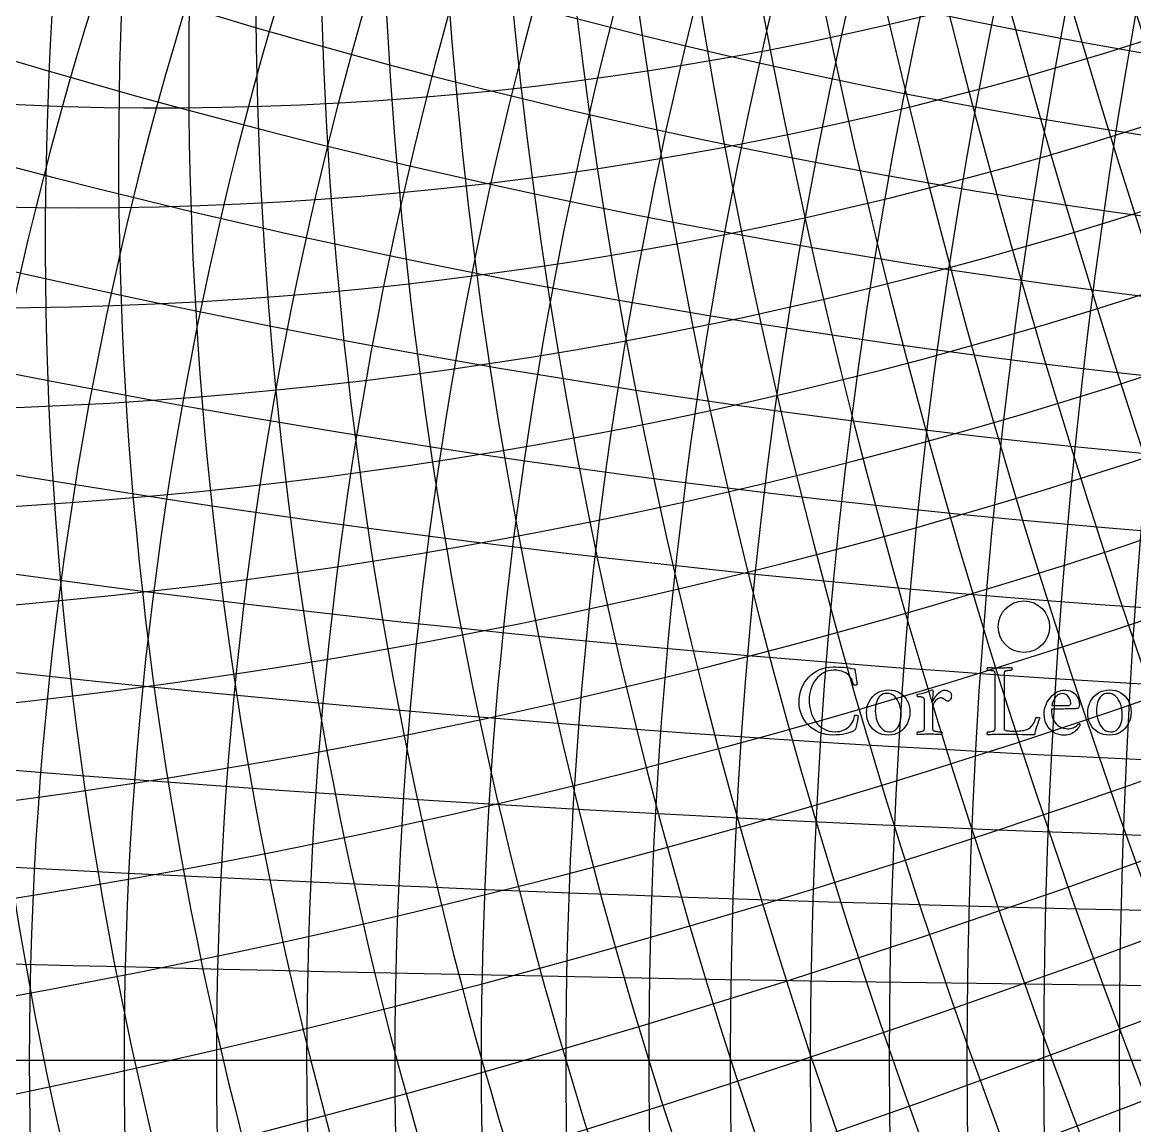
# Model space of a CAD drawing. Header units: millimetres. Extents: x -78 to 78, y -78 to 100.
# Drawn here: x -42.99 to -18.57, y -1.44 to 22.78 of the extents above; entities that cross this region are included whole.
import ezdxf

# ---------------------------------------------------------------- set-up
doc = ezdxf.new("R2010")
doc.units = ezdxf.units.MM
for name, color, linetype in [('ENGRAVE', 7, 'Continuous'), ('ENGRAVE_FINE', 8, 'Continuous'), ('TEXT', 5, 'Continuous')]:
    doc.layers.add(name, color=color, linetype=linetype)

msp = doc.modelspace()

# ---------------------------------------------------------------- linework, layer by layer
at = {"layer": 'ENGRAVE'}
msp.add_lwpolyline([(-70.59, 0), (70.59, 0)], dxfattribs=at)
msp.add_lwpolyline([(-70.59, 0), (70.59, 0)], dxfattribs=at)
msp.add_lwpolyline([(-70.59, 0), (70.59, 0)], dxfattribs=at)
for centre, radius in [((0, 0), 76.44), ((0, 0), 76.44), ((0, 0), 74.3925), ((0, 0), 70.59), ((0, 0), 70.59), ((0, 0), 70.59), ((-21.00423988728238, 9.514894290269181), 0.56472)]:
    msp.add_circle(centre, radius, dxfattribs=at)
for centre, radius, start, end in [((12.446921568210541, 0), 71.67896453301475, 99.99999983752991, 260.0000001624701), ((25.692658836851287, 0), 75.12030895907469, 109.99999992129074, 250.00000007870926), ((40.75515550209566, -6.0314697031531956e-15), 81.51031100419135, 119.99999995038047, 240.00000004961953), ((59.23204296480425, 2.898565650281541e-15), 92.1487005539656, 129.9999999658587, 230.0000000341413), ((84.1258861012253, -2.0991557251154044e-15), 109.81854493807653, 139.99999997596137, 220.00000002403863), ((122.26546650628708, -0), 141.18000000000004, 149.99999998346016, 210.00000001653984), ((-4.177725667693714e-15, 141.17999999999984), 122.26546650628688, 239.99999998346016, 300.00000001653984), ((2.882118513178967e-15, 206.3913526075124), 193.94443103930186, 249.99999998957287, 290.00000001042713), ((6.879212616980303e-15, 406.51160840510926), 400.33578364681426, 259.99999999494844, 280.00000000505156)]:
    msp.add_arc(centre, radius, start, end, dxfattribs=at)
at = {"layer": 'ENGRAVE_FINE'}
for centre, radius, start, end in [((3.0820259599118125, 0), 70.65725004567872, 92.49999934385482, 267.5000006561452), ((6.175824758294934, 0), 70.85964233218486, 94.99999967255258, 265.0000003274474), ((9.293349804694252, 0), 71.19911832735295, 97.49999978239725, 262.50000021760275), ((15.64942623596516, 0), 72.30389091546124, 102.49999987077786, 257.50000012922214), ((18.914533493713, 0), 73.08014557514781, 104.99999989308458, 255.00000010691542), ((22.256941506967543, 0), 74.01567094368993, 107.4999999091408, 252.5000000908592), ((29.23933536791683, 0), 76.40606541864014, 112.49999993083816, 247.50000006916184), ((32.91665758916132, 0), 77.88744729956227, 114.99999993856432, 245.00000006143568), ((36.74682809844786, 3.665340949752551e-15), 79.5818916292952, 117.49999994496807, 242.50000005503193), ((44.970789710401014, 8.816429203503369e-15), 83.69778985837748, 122.49999995503208, 237.50000004496837), ((49.42765012222342, 7.245719233885777e-15), 86.17447822067119, 124.99999995908661, 235.0000000409134), ((54.16561208143476, 5.291835080357005e-15), 88.97674770498452, 127.49999996266547, 232.50000003733453), ((64.6838175738899, -1.588055486679016e-14), 95.74416094954442, 132.49999996873635, 227.50000003126365), ((70.58999999999996, -6.964251032315218e-15), 99.82933536791674, 134.99999997135205, 225.00000002864795), ((77.03546709047984, -5.7315303067645164e-15), 104.48641677198239, 137.49999997374903, 222.50000002625097), ((91.99467906886083, -4.62099438761191e-15), 115.95675520202653, 142.49999997801774, 217.50000002198226), ((100.81296779592606, -1.0196152142749808e-14), 123.0699093028935, 144.9999999799404, 215.0000000200596), ((110.80410488872359, 1.410338680685469e-15), 131.3792135773055, 147.4999999817494, 212.5000000182506), ((-2.8246125246337073, -1.2330645170685792), 70.65725004567884, 296.0833326771901, 111.08333398947684), ((-5.660014610234326, -2.470839140272757), 70.85964233218493, 298.5833330058865, 108.58333366078), ((-8.517161307392657, -3.7181062190670273), 71.19911832735299, 301.0833331157312, 106.08333355093578), ((-11.407344069128323, -4.979794956994596), 71.67896453301478, 303.5833331708634, 103.58333349580357), ((-14.342372817230052, -6.261060891453944), 72.30389091546121, 306.0833332041109, 101.08333346255563), ((-39.939965725737515, 91.49150418386903), 70.59000000000005, 248.58333330468554, 338.58333336198143), ((-17.334775533646717, -7.567373023901744), 73.08014557514785, 308.58333322641806, 98.58333344024845), ((-20.39802278057919, -8.904611832502653), 74.0156709436899, 311.0833332424738, 96.08333342419269), ((-23.54678607047946, -10.279182061715815), 75.12030895907456, 313.58333325462377, 93.5833334120432), ((-26.797241154497843, -11.69814512071021), 76.4060654186401, 316.0833332641712, 91.08333340249533), ((2.8246125246336855, 1.2330645170685683), 70.65725004567881, 116.08333267718967, 291.08333398947775), ((-41.80318229404224, 95.75962217938981), 77.03546709047988, 251.0833333070825, 336.08333335958446), ((5.660014610234307, 2.4708391402727363), 70.85964233218493, 118.58333300588652, 288.58333366078), ((8.517161307392596, 3.718106219067017), 71.19911832735295, 121.08333311573074, 286.08333355093623), ((11.407344069128397, 4.979794956994613), 71.67896453301485, 123.5833331708634, 283.5833334958031), ((14.342372817230132, 6.261060891453964), 72.30389091546128, 126.08333320411134, 281.0833334625552), ((17.334775533646628, 7.567373023901702), 73.08014557514777, 128.58333322641806, 278.5833334402489), ((20.3980227805792, 8.90461183250264), 74.01567094368993, 131.08333324247383, 276.0833334241927), ((23.546786070479563, 10.279182061715845), 75.12030895907466, 133.58333325462377, 273.58333341204275), ((26.7972411544978, 11.698145120710194), 76.40606541864005, 136.0833332641712, 271.0833334024953), ((30.16743028928951, 13.169377228363828), 77.88744729956224, 138.5833332718978, 268.58333339476917), ((33.677701692818744, 14.701761254570643), 79.58189162929526, 141.08333327830155, 266.0833333883654), ((37.35125017503189, 16.305422728717616), 81.51031100419137, 143.5833332837135, 263.583333382953), ((41.21479102087008, 17.99202401852319), 83.69778985837746, 146.0833332883651, 261.0833333783014), ((45.2994106520874, 19.775135680406414), 86.17447822067119, 148.5833332924201, 258.5833333742469), ((49.64165398984603, 21.670711139897737), 88.97674770498463, 151.0833332959985, 256.083333370668), ((54.284932247231325, 23.69770125345333), 92.14870055396561, 153.5833332991922, 253.58333336747432), ((59.28136999389557, 25.87886063139407), 95.74416094954437, 156.08333330206938, 251.08333336459714), ((64.69426302937117, 28.241820605027275), 99.82933536791681, 158.58333330468554, 248.58333336198143), ((70.6013992143642, 30.82053891193956), 104.48641677198242, 161.0833333070825, 246.08333335958446), ((77.09962038548767, 33.657291167442374), 109.81854493807634, 163.58333330929486, 243.58333335737166), ((84.31120505713942, 36.8054571877012), 115.95675520202661, 166.08333331135123, 241.08333335531574), ((92.39298279304668, 40.33349980383818), 123.06990930289355, 168.5833333132739, 238.58333335339262), ((101.54965159944913, 44.33077847525084), 131.37921357730553, 171.08333331508243, 236.0833333515841), ((112.05375052509568, 48.91626818615285), 141.18000000000004, 173.58333331679364, 233.58333334987333), ((124.27652299699338, 54.25203261538339), 152.8753914504321, 176.08333331842027, 231.0833333482467), ((138.73729478375174, 60.56477973527031), 167.03016975473452, 178.5833333199746, 228.58333334669192), ((-64.69426302937109, -28.241820605027268), 99.82933536791673, 338.58333330468554, 68.58333336198143), ((-59.28136999389548, -25.878860631394033), 95.74416094954427, 336.0833333020694, 71.08333336459714), ((-54.2849322472312, -23.69770125345326), 92.14870055396548, 333.5833332991922, 73.58333336747478), ((-49.641653989845885, -21.670711139897676), 88.97674770498448, 331.0833332959985, 76.08333337066802), ((-45.299410652087325, -19.77513568040638), 86.1744782206711, 328.58333329241964, 78.58333337424688), ((-41.21479102086996, -17.992024018523146), 83.69778985837735, 326.0833332883651, 81.0833333783014), ((-37.35125017503181, -16.305422728717588), 81.51031100419128, 323.5833332837135, 83.58333338295301), ((-33.677701692818566, -14.701761254570561), 79.58189162929506, 321.0833332783011, 86.08333338836542), ((-30.167430289289562, -13.16937722836384), 77.8874472995623, 318.5833332718978, 88.58333339476917), ((156.1857672132402, 68.18178633076482), 184.46055938124695, 181.08333332146708, 226.08333334519943), ((177.7460268414548, 77.59376439660053), 206.39135260751192, 183.58333332290636, 223.58333334376016), ((205.18398836667149, 89.57161144017854), 234.74771725843192, 186.0833333243006, 221.0833333423659), ((241.44227658383784, 105.39990939620738), 272.73881631098124, 188.58333332565712, 218.5833333410094), ((291.81696238473376, 127.39062036199462), 326.1417756002241, 191.08333332698226, 216.08333333968426), ((366.89939775203754, 160.1673237501955), 406.5116084051079, 193.58333332828192, 213.5833333383846), ((491.4017144750685, 214.51792501148185), 540.810995857396, 196.08333332956158, 211.08333333710493), ((739.4588101143111, 322.80548664066447), 809.9294180118345, 198.58333333082714, 208.58333333583982), ((1481.742232753251, 646.8440377983956), 1618.3170893430995, 201.0833333320827, 206.08333333458427), ((-1481.742232753267, -646.8440377984025), 1618.3170893431168, 21.083333332082702, 26.083333334584268), ((-739.4588101143141, -322.80548664066583), 809.9294180118378, 18.583333330827145, 28.583333335839825), ((-491.4017144750671, -214.51792501148122), 540.8109958573946, 16.083333329561583, 31.083333337104932), ((-366.89939775203794, -160.16732375019572), 406.51160840510835, 13.583333328281924, 33.58333333838459), ((-291.81696238473444, -127.39062036199493), 326.1417756002249, 11.083333326982256, 36.08333333968426), ((-241.4422765838374, -105.39990939620718), 272.7388163109808, 8.583333325657122, 38.58333334100939), ((-205.18398836667222, -89.57161144017886), 234.74771725843271, 6.083333324300611, 41.083333342365904), ((-177.7460268414554, -77.59376439660082), 206.39135260751257, 3.5833333229063555, 43.58333334376016), ((-156.1857672132404, -68.18178633076492), 184.46055938124718, 1.0833333214670802, 46.083333345199435), ((-138.73729478375222, -60.56477973527049), 167.03016975473503, 358.5833333199746, 48.583333346691916), ((-124.27652299699389, -54.252032615383584), 152.87539145043263, 356.0833333184203, 51.08333334824624), ((-112.05375052509577, -48.91626818615295), 141.18000000000015, 353.58333331679364, 53.58333334987333), ((-101.54965159944942, -44.330778475251), 131.37921357730585, 351.0833333150829, 56.08333335158409), ((-92.3929827930465, -40.33349980383811), 123.06990930289336, 348.5833333132739, 58.58333335339262), ((-84.31120505713926, -36.80545718770115), 115.95675520202646, 346.0833333113512, 61.083333355315744), ((-77.09962038548771, -33.65729116744239), 109.81854493807639, 343.58333330929486, 63.58333335737166), ((-70.60139921436401, -30.820538911939515), 104.48641677198222, 341.0833333070825, 66.08333335958446), ((-43.93647322915831, 100.64640645596742), 84.12588610122536, 253.58333330929486, 333.58333335737166), ((-46.392263470133024, 106.2719481664866), 91.99467906886059, 256.0833333113512, 331.08333335531574), ((-49.23811163634062, 112.79100557362543), 100.8129677959257, 258.5833333132739, 328.5833333533931), ((-52.56251850233499, 120.40630967222174), 110.80410488872363, 261.0833333150824, 326.0833333515841), ((-56.483641210054515, 129.38852605874217), 122.26546650628694, 263.58333331679364, 323.5833333498733), ((-61.162762151387255, 140.10710844613027), 135.60212834289464, 266.0833333184203, 321.0833333482467), ((-66.82584062672443, 153.07966760098222), 151.38074351876983, 268.5833333199746, 318.5833333466919), ((-73.79943372642236, 169.05425622829463), 170.4193353679168, 271.0833333214671, 316.0833333451999), ((-82.57355935359531, 189.1533709105835), 193.9444310393018, 273.58333332290636, 313.58333334376016), ((-93.91844338082342, 215.14138781500915), 223.88287709881945, 276.0833333243006, 311.0833333423659), ((-109.11801561527464, 249.95943789123103), 263.4454665062876, 278.5833333256571, 308.5833333410094), ((-130.48360275260814, 298.9021365001711), 318.4109132735047, 281.08333332698226, 306.08333333968426), ((-1.899403707436652e-15, 123.06990930289308), 100.81296779592563, 234.9999999799404, 305.0000000200596), ((-162.63816289046912, 372.5594123622739), 400.3357836468152, 283.5833333282819, 303.5833333383846), ((1.982736646385792e-15, 131.3792135773056), 110.80410488872367, 237.4999999817494, 302.5000000182506), ((-216.36899173014237, 495.64200049829407), 536.1842828172693, 286.0833333295616, 301.08333333710493), ((-324.0385511577344, 742.2834226389477), 806.847392051926, 288.58333333082714, 298.5833333358398), ((6.6682190985048974e-15, 152.8753914504321), 135.60212834289456, 242.4999999850868, 297.5000000149132), ((-647.4602765161886, 1483.1538665942614), 1616.776810063754, 291.0833333320827, 296.08333333458427), ((3.587350814991408e-15, 167.03016975473503), 151.3807435187699, 244.99999998664111, 295.0000000133589), ((-1.3029877053071056e-15, 184.4605593812469), 170.41933536791683, 247.4999999881336, 292.5000000118664), ((647.4602765161817, -1483.1538665942453), 1616.7768100637363, 111.0833333320827, 116.08333333458427), ((324.03855115773183, -742.2834226389417), 806.8473920519194, 108.58333333082714, 118.58333333583982), ((0, 234.74771725843232), 223.882877098819, 252.49999999096758, 287.5000000090329), ((216.3689917301418, -495.64200049829276), 536.1842828172678, 106.08333332956158, 121.08333333710493), ((-3.739175944438515e-15, 272.7388163109817), 263.4454665062874, 254.99999999232364, 285.00000000767636), ((162.63816289046906, -372.5594123622736), 400.33578364681483, 103.58333332828192, 123.58333333838459), ((1.332056680047149e-14, 326.1417756002241), 318.4109132735041, 257.49999999364877, 282.50000000635123), ((130.48360275260782, -298.9021365001703), 318.41091327350387, 101.08333332698226, 126.08333333968426), ((109.11801561527462, -249.959437891231), 263.4454665062875, 98.58333332565712, 128.5833333410094), ((4.556280757008375e-15, 540.8109958573954), 536.1842828172677, 262.49999999622855, 277.50000000377145), ((93.9184433808232, -215.1413878150087), 223.88287709881894, 96.08333332430061, 131.0833333423659), ((1.3605665586997016e-15, 809.9294180118354), 806.8473920519235, 264.99999999749366, 275.00000000250634), ((82.57355935359529, -189.1533709105835), 193.9444310393018, 93.58333332290636, 133.58333334376016), ((-2.713615868002807e-15, 1618.317089343103), 1616.7768100637554, 267.4999999987492, 272.5000000012508), ((73.79943372642231, -169.05425622829452), 170.4193353679167, 91.08333332146708, 136.0833333451999)]:
    msp.add_arc(centre, radius, start, end, dxfattribs=at)
at = {"layer": 'TEXT'}
for points in [[(-25.1884, 8.6325), (-25.1331, 8.632), (-25.0765, 8.6302), (-25.0187, 8.6274), (-24.9596, 8.6234), (-24.8996, 8.6177), (-24.8392, 8.6097), (-24.7783, 8.5995), (-24.717, 8.587), (-24.7165, 8.5841), (-24.7151, 8.5753), (-24.7126, 8.5607), (-24.7091, 8.5403), (-24.705, 8.516), (-24.7008, 8.4896), (-24.6965, 8.4613), (-24.692, 8.431), (-24.6875, 8.4004), (-24.6832, 8.3712), (-24.679, 8.3435), (-24.6749, 8.3171), (-24.6714, 8.2942), (-24.6689, 8.2764), (-24.6674, 8.264), (-24.667, 8.2568), (-24.667, 8.2522), (-24.6692, 8.2477), (-24.6738, 8.2431), (-24.6806, 8.2386), (-24.6887, 8.2346), (-24.6971, 8.2318), (-24.7058, 8.23), (-24.7148, 8.2295), (-24.7225, 8.2299), (-24.7296, 8.2312), (-24.7361, 8.2333), (-24.7421, 8.2363), (-24.7452, 8.2505), (-24.7498, 8.2682), (-24.756, 8.2892), (-24.7637, 8.3137), (-24.774, 8.3402), (-24.7876, 8.3672), (-24.8047, 8.3948), (-24.8252, 8.423), (-24.8499, 8.4504), (-24.8796, 8.4757), (-24.9142, 8.4988), (-24.9539, 8.5198), (-24.9994, 8.5372), (-25.0518, 8.5497), (-25.111, 8.5572), (-25.177, 8.5597), (-25.2371, 8.5562), (-25.2943, 8.5457), (-25.3487, 8.5283), (-25.4002, 8.5039), (-25.4485, 8.4735), (-25.4933, 8.4384), (-25.5345, 8.3984), (-25.5721, 8.3536), (-25.6058, 8.305), (-25.6353, 8.254), (-25.6605, 8.2003), (-25.6814, 8.1441), (-25.6978, 8.0865), (-25.7096, 8.0288), (-25.7166, 7.971), (-25.719, 7.913), (-25.7168, 7.8483), (-25.7101, 7.7843), (-25.6991, 7.7208), (-25.6837, 7.6579), (-25.6637, 7.5968), (-25.6393, 7.5387), (-25.6102, 7.4835), (-25.5767, 7.4314), (-25.5385, 7.3832), (-25.4958, 7.3403), (-25.4486, 7.3024), (-25.3968, 7.2697), (-25.3403, 7.2433), (-25.2792, 7.2244), (-25.2134, 7.2131), (-25.1429, 7.2093), (-25.0935, 7.2113), (-25.0481, 7.2173), (-25.0065, 7.2273), (-24.9687, 7.2412), (-24.9343, 7.2579), (-24.9029, 7.2759), (-24.8745, 7.2954), (-24.8491, 7.3164), (-24.8184, 7.3468), (-24.7922, 7.379), (-24.7706, 7.4128), (-24.7535, 7.4484), (-24.7398, 7.4837), (-24.7284, 7.5167), (-24.7193, 7.5475), (-24.7125, 7.5759), (-24.6936, 7.5765), (-24.6755, 7.5737), (-24.6583, 7.5674), (-24.6419, 7.5577), (-24.6424, 7.5478), (-24.6439, 7.5338), (-24.6464, 7.5159), (-24.6499, 7.494), (-24.6541, 7.4696), (-24.6587, 7.4442), (-24.6637, 7.4178), (-24.6692, 7.3904), (-24.6751, 7.3633), (-24.6812, 7.3377), (-24.6876, 7.3137), (-24.6943, 7.2913), (-24.701, 7.2717), (-24.7074, 7.256), (-24.7135, 7.2443), (-24.7193, 7.2367), (-24.7664, 7.2132), (-24.8167, 7.1928), (-24.87, 7.1756), (-24.9265, 7.1615), (-24.987, 7.1506), (-25.0523, 7.1427), (-25.1225, 7.138), (-25.1975, 7.1365), (-25.2778, 7.1401), (-25.3546, 7.151), (-25.4281, 7.1691), (-25.4981, 7.1945), (-25.5641, 7.2263), (-25.6253, 7.2634), (-25.6819, 7.306), (-25.7338, 7.3539), (-25.7805, 7.4064), (-25.8214, 7.4627), (-25.8567, 7.5226), (-25.8863, 7.5862), (-25.9097, 7.6527), (-25.9265, 7.7214), (-25.9365, 7.7922), (-25.9398, 7.8651), (-25.9364, 7.9425), (-25.9259, 8.0174), (-25.9085, 8.0899), (-25.8841, 8.16), (-25.8534, 8.227), (-25.8172, 8.2901), (-25.7754, 8.3494), (-25.7281, 8.4048), (-25.6756, 8.4554), (-25.6185, 8.5002), (-25.5567, 8.5391), (-25.4901, 8.5722), (-25.4196, 8.5986), (-25.3458, 8.6174), (-25.2687, 8.6287), (-25.1884, 8.6325)], [(-21.4403, 7.4074), (-21.4403, 7.4049), (-21.4403, 7.4017), (-21.4403, 7.398), (-21.4403, 7.3938), (-21.4403, 7.3827), (-21.4403, 7.3702), (-21.4403, 7.356), (-21.4403, 7.3403), (-21.4402, 7.3241), (-21.4397, 7.3087), (-21.439, 7.2939), (-21.438, 7.2799), (-21.4366, 7.2677), (-21.4346, 7.2583), (-21.432, 7.2517), (-21.4289, 7.248), (-21.4169, 7.2409), (-21.4036, 7.2352), (-21.389, 7.2312), (-21.3731, 7.2287), (-21.3543, 7.2272), (-21.3307, 7.2261), (-21.3025, 7.2255), (-21.2695, 7.2253), (-21.1443, 7.2253), (-21.1116, 7.2262), (-21.0774, 7.229), (-21.0416, 7.2336), (-21.0042, 7.2401), (-20.968, 7.2485), (-20.9356, 7.2591), (-20.9071, 7.2719), (-20.8824, 7.2868), (-20.8623, 7.303), (-20.8429, 7.3221), (-20.8241, 7.344), (-20.8061, 7.3687), (-20.789, 7.3972), (-20.7728, 7.4302), (-20.7577, 7.4678), (-20.7435, 7.5099), (-20.7398, 7.5159), (-20.7333, 7.5202), (-20.7239, 7.5227), (-20.7116, 7.5236), (-20.6928, 7.5227), (-20.6775, 7.5202), (-20.6655, 7.5159), (-20.657, 7.5099), (-20.6733, 7.4637), (-20.6903, 7.416), (-20.708, 7.3669), (-20.7264, 7.3164), (-20.7436, 7.267), (-20.7575, 7.2213), (-20.7681, 7.1793), (-20.7754, 7.141), (-20.8652, 7.1413), (-20.9547, 7.1422), (-21.0439, 7.1436), (-21.1329, 7.1456), (-21.2245, 7.1476), (-21.3219, 7.149), (-21.4249, 7.1498), (-21.5337, 7.1501), (-21.5714, 7.1499), (-21.6071, 7.1493), (-21.6408, 7.1482), (-21.6726, 7.1467), (-21.7036, 7.1452), (-21.7352, 7.1442), (-21.7674, 7.1435), (-21.8001, 7.1433), (-21.804, 7.1487), (-21.8066, 7.1558), (-21.808, 7.1646), (-21.8081, 7.1752), (-21.8071, 7.1857), (-21.8055, 7.1945), (-21.8031, 7.2016), (-21.8001, 7.2071), (-21.7918, 7.2073), (-21.7807, 7.2079), (-21.7668, 7.209), (-21.75, 7.2105), (-21.732, 7.2125), (-21.7144, 7.2153), (-21.6973, 7.2188), (-21.6805, 7.223), (-21.6659, 7.2277), (-21.6552, 7.2327), (-21.6483, 7.2379), (-21.6452, 7.2435), (-21.6412, 7.2581), (-21.6381, 7.2748), (-21.6361, 7.2934), (-21.635, 7.3141), (-21.6345, 7.3361), (-21.6341, 7.3591), (-21.6339, 7.3828), (-21.6339, 7.4074), (-21.6339, 8.357), (-21.6339, 8.3817), (-21.6341, 8.4057), (-21.6345, 8.4289), (-21.635, 8.4515), (-21.6361, 8.4726), (-21.6381, 8.4916), (-21.6412, 8.5085), (-21.6452, 8.5232), (-21.6483, 8.5296), (-21.6552, 8.5352), (-21.6659, 8.5399), (-21.6805, 8.5437), (-21.6973, 8.5469), (-21.7144, 8.5497), (-21.732, 8.552), (-21.75, 8.554), (-21.7668, 8.5555), (-21.7807, 8.5565), (-21.7918, 8.5572), (-21.8001, 8.5574), (-21.8031, 8.5628), (-21.8055, 8.5699), (-21.8071, 8.5787), (-21.8081, 8.5893), (-21.808, 8.5998), (-21.8066, 8.6086), (-21.804, 8.6157), (-21.8001, 8.6211), (-21.7661, 8.6199), (-21.7323, 8.6186), (-21.6989, 8.6171), (-21.6657, 8.6154), (-21.6329, 8.6139), (-21.6003, 8.6129), (-21.568, 8.6122), (-21.5359, 8.612), (-21.5031, 8.6122), (-21.4708, 8.6129), (-21.4388, 8.6139), (-21.4073, 8.6154), (-21.3756, 8.6171), (-21.3432, 8.6186), (-21.3102, 8.6199), (-21.2764, 8.6211), (-21.2724, 8.6157), (-21.2698, 8.6086), (-21.2685, 8.5998), (-21.2684, 8.5893), (-21.2693, 8.5787), (-21.2709, 8.5699), (-21.2733, 8.5628), (-21.2764, 8.5574), (-21.2846, 8.5572), (-21.2957, 8.5565), (-21.3097, 8.5555), (-21.3264, 8.554), (-21.3444, 8.552), (-21.3617, 8.5497), (-21.3785, 8.5469), (-21.3948, 8.5437), (-21.409, 8.5399), (-21.4198, 8.5352), (-21.4272, 8.5296), (-21.4312, 8.5232), (-21.4343, 8.511), (-21.4366, 8.497), (-21.4382, 8.4814), (-21.4392, 8.464), (-21.4397, 8.4454), (-21.44, 8.4259), (-21.4402, 8.4055), (-21.4403, 8.3843), (-21.4403, 8.3809), (-21.4403, 8.3775), (-21.4403, 8.3741), (-21.4403, 8.3707), (-21.4403, 8.3672), (-21.4403, 8.3638), (-21.4403, 8.3604), (-21.4403, 8.357)], [(-23.9838, 8.127), (-23.9124, 8.123), (-23.8463, 8.1111), (-23.7855, 8.0911), (-23.7299, 8.0632), (-23.68, 8.0285), (-23.636, 7.9881), (-23.598, 7.942), (-23.566, 7.8902), (-23.5406, 7.8337), (-23.5224, 7.7735), (-23.5115, 7.7096), (-23.5079, 7.642), (-23.5118, 7.572), (-23.5233, 7.5056), (-23.5425, 7.4428), (-23.5694, 7.3835), (-23.603, 7.329), (-23.6423, 7.2805), (-23.6872, 7.2379), (-23.7379, 7.2014), (-23.7931, 7.172), (-23.8517, 7.151), (-23.9138, 7.1384), (-23.9793, 7.1342), (-24.0498, 7.1382), (-24.1156, 7.1504), (-24.1767, 7.1707), (-24.2332, 7.1991), (-24.2841, 7.2344), (-24.3288, 7.2754), (-24.3672, 7.3221), (-24.3994, 7.3744), (-24.4248, 7.4314), (-24.4429, 7.492), (-24.4538, 7.5561), (-24.4575, 7.6238), (-24.4535, 7.6936), (-24.4418, 7.7598), (-24.4222, 7.8223), (-24.3948, 7.8811), (-24.3608, 7.935), (-24.3211, 7.983), (-24.2759, 8.025), (-24.2252, 8.061), (-24.17, 8.0899), (-24.1113, 8.1105), (-24.0493, 8.1229), (-23.9838, 8.127)], [(-22.7428, 8.1224), (-22.7215, 8.1212), (-22.7007, 8.1176), (-22.6805, 8.1116), (-22.6608, 8.1031), (-22.6429, 8.0929), (-22.6278, 8.0817), (-22.6156, 8.0696), (-22.6062, 8.0564), (-22.604, 8.0514), (-22.6022, 8.0456), (-22.6006, 8.0389), (-22.5993, 8.0314), (-22.5983, 8.0233), (-22.5976, 8.0149), (-22.5972, 8.0062), (-22.5971, 7.9972), (-22.5988, 7.9686), (-22.6042, 7.9443), (-22.6131, 7.9242), (-22.6255, 7.9084), (-22.6391, 7.8964), (-22.6514, 7.8879), (-22.6625, 7.8828), (-22.6722, 7.8811), (-22.6835, 7.8821), (-22.6944, 7.8851), (-22.7051, 7.89), (-22.7155, 7.897), (-22.7256, 7.9047), (-22.7354, 7.9118), (-22.7449, 7.9184), (-22.7542, 7.9243), (-22.7622, 7.9298), (-22.7704, 7.9349), (-22.7787, 7.9395), (-22.7872, 7.9437), (-22.7967, 7.9472), (-22.808, 7.9497), (-22.8211, 7.9512), (-22.8362, 7.9517), (-22.8596, 7.9492), (-22.882, 7.9417), (-22.9034, 7.9293), (-22.9238, 7.9118), (-22.9428, 7.8914), (-22.96, 7.87), (-22.9753, 7.8476), (-22.9887, 7.8241), (-22.9997, 7.8017), (-23.0075, 7.782), (-23.0122, 7.7652), (-23.0138, 7.7513), (-23.0138, 7.4074), (-23.0137, 7.3828), (-23.0135, 7.3591), (-23.0131, 7.3361), (-23.0126, 7.3141), (-23.0116, 7.2934), (-23.0095, 7.2748), (-23.0064, 7.2581), (-23.0024, 7.2435), (-22.9978, 7.2379), (-22.9887, 7.2327), (-22.9751, 7.2277), (-22.9569, 7.223), (-22.9361, 7.2188), (-22.9147, 7.2153), (-22.8928, 7.2125), (-22.8703, 7.2105), (-22.8495, 7.209), (-22.8327, 7.2079), (-22.8199, 7.2073), (-22.8111, 7.2071), (-22.8081, 7.2016), (-22.8057, 7.1945), (-22.8041, 7.1857), (-22.8031, 7.1752), (-22.8032, 7.1646), (-22.8046, 7.1558), (-22.8072, 7.1487), (-22.8111, 7.1433), (-22.8454, 7.1455), (-22.88, 7.1476), (-22.9149, 7.1495), (-22.95, 7.1513), (-22.985, 7.1528), (-23.0195, 7.1538), (-23.0533, 7.1545), (-23.0866, 7.1547), (-23.1182, 7.1545), (-23.1493, 7.1538), (-23.1797, 7.1528), (-23.2096, 7.1513), (-23.2398, 7.1495), (-23.2711, 7.1476), (-23.3035, 7.1455), (-23.3371, 7.1433), (-23.341, 7.1487), (-23.3437, 7.1558), (-23.345, 7.1646), (-23.3451, 7.1752), (-23.3442, 7.1857), (-23.3425, 7.1945), (-23.3402, 7.2016), (-23.3371, 7.2071), (-23.3291, 7.2073), (-23.3186, 7.2079), (-23.3057, 7.209), (-23.2904, 7.2105), (-23.2741, 7.2125), (-23.2583, 7.2153), (-23.2428, 7.2188), (-23.2278, 7.223), (-23.2147, 7.2277), (-23.2051, 7.2327), (-23.1988, 7.2379), (-23.1959, 7.2435), (-23.1919, 7.2581), (-23.1888, 7.2748), (-23.1868, 7.2934), (-23.1857, 7.3141), (-23.1852, 7.3361), (-23.1848, 7.3591), (-23.1846, 7.3828), (-23.1846, 7.4074), (-23.1846, 7.8219), (-23.1846, 7.8341), (-23.1848, 7.8481), (-23.1852, 7.8637), (-23.1857, 7.8811), (-23.1868, 7.8983), (-23.1888, 7.9135), (-23.1919, 7.9268), (-23.1959, 7.938), (-23.2009, 7.9475), (-23.209, 7.9554), (-23.2203, 7.9617), (-23.2347, 7.9665), (-23.2506, 7.97), (-23.2665, 7.9727), (-23.2825, 7.9746), (-23.2984, 7.9756), (-23.3129, 7.9761), (-23.3246, 7.9764), (-23.3334, 7.9766), (-23.3394, 7.9767), (-23.3405, 7.9801), (-23.3417, 7.9858), (-23.3428, 7.9938), (-23.344, 8.004), (-23.3445, 8.0146), (-23.344, 8.0234), (-23.3422, 8.0305), (-23.3394, 8.0359), (-23.2964, 8.0423), (-23.254, 8.0502), (-23.2122, 8.0594), (-23.1709, 8.0701), (-23.1309, 8.0823), (-23.0929, 8.0963), (-23.0569, 8.1119), (-23.0229, 8.1293), (-23.0184, 8.1284), (-23.0141, 8.1259), (-23.0099, 8.1216), (-23.0058, 8.1156), (-23.0023, 8.1091), (-22.9998, 8.1031), (-22.9983, 8.0977), (-22.9978, 8.0928), (-22.9981, 8.087), (-22.999, 8.0763), (-23.0004, 8.0608), (-23.0024, 8.0405), (-23.0046, 8.0176), (-23.0067, 7.9946), (-23.0086, 7.9715), (-23.0104, 7.9483), (-23.0119, 7.927), (-23.0129, 7.9098), (-23.0136, 7.8968), (-23.0138, 7.8879), (-23.0136, 7.8849), (-23.0129, 7.8828), (-23.0119, 7.8815), (-23.0104, 7.8811), (-23.0087, 7.8812), (-23.0072, 7.8816), (-23.0059, 7.8824), (-23.0047, 7.8834), (-22.9921, 7.9078), (-22.9771, 7.9332), (-22.9596, 7.9596), (-22.9398, 7.987), (-22.9181, 8.0139), (-22.8951, 8.0388), (-22.8708, 8.0617), (-22.8453, 8.0826), (-22.8192, 8.1), (-22.7935, 8.1125), (-22.768, 8.12), (-22.7428, 8.1224)], [(-20.4019, 7.7012), (-20.3998, 7.6334), (-20.3911, 7.5714), (-20.3759, 7.515), (-20.3541, 7.4644), (-20.3269, 7.4196), (-20.2955, 7.381), (-20.2598, 7.3485), (-20.2198, 7.3221), (-20.1768, 7.3016), (-20.1321, 7.287), (-20.0857, 7.2783), (-20.0376, 7.2754), (-20.0076, 7.2767), (-19.979, 7.2808), (-19.9518, 7.2875), (-19.926, 7.297), (-19.902, 7.3082), (-19.8799, 7.3203), (-19.8599, 7.3333), (-19.8418, 7.3471), (-19.826, 7.3605), (-19.8127, 7.3724), (-19.8021, 7.3827), (-19.794, 7.3915), (-19.7925, 7.391), (-19.7903, 7.3895), (-19.7873, 7.387), (-19.7837, 7.3835), (-19.7802, 7.3792), (-19.7777, 7.3741), (-19.7762, 7.3684), (-19.7757, 7.3619), (-19.7766, 7.3525), (-19.7792, 7.3425), (-19.7834, 7.332), (-19.7894, 7.3209), (-19.8011, 7.3042), (-19.8156, 7.2859), (-19.833, 7.266), (-19.8532, 7.2446), (-19.8762, 7.2231), (-19.9021, 7.2028), (-19.9309, 7.1838), (-19.9625, 7.1661), (-19.9968, 7.1511), (-20.0336, 7.1405), (-20.073, 7.134), (-20.115, 7.1319), (-20.1781, 7.1358), (-20.2374, 7.1473), (-20.2931, 7.1665), (-20.345, 7.1934), (-20.3924, 7.2268), (-20.4344, 7.2657), (-20.471, 7.31), (-20.5021, 7.3596), (-20.527, 7.4136), (-20.5448, 7.4706), (-20.5555, 7.5308), (-20.5591, 7.5942), (-20.5566, 7.649), (-20.5491, 7.702), (-20.5367, 7.7532), (-20.5192, 7.8025), (-20.4977, 7.8493), (-20.4731, 7.893), (-20.4454, 7.9336), (-20.4145, 7.971), (-20.3812, 8.005), (-20.3464, 8.0351), (-20.3101, 8.0613), (-20.2722, 8.0837), (-20.2337, 8.1017), (-20.1959, 8.1145), (-20.1586, 8.1222), (-20.1219, 8.1247), (-20.074, 8.1226), (-20.0305, 8.1162), (-19.9914, 8.1055), (-19.9568, 8.0906), (-19.926, 8.0725), (-19.8987, 8.0524), (-19.8748, 8.0304), (-19.8543, 8.0063), (-19.8369, 7.9813), (-19.8224, 7.9562), (-19.8108, 7.9312), (-19.8019, 7.9061), (-19.7955, 7.8821), (-19.7908, 7.86), (-19.7881, 7.8399), (-19.7871, 7.8219), (-19.7878, 7.7992), (-19.79, 7.7792), (-19.7935, 7.7617), (-19.7985, 7.7467), (-19.8055, 7.7346), (-19.815, 7.7257), (-19.8271, 7.7198), (-19.8418, 7.7171), (-19.8545, 7.7161), (-19.8722, 7.7151), (-19.8949, 7.7144), (-19.9226, 7.7137), (-19.9539, 7.7131), (-19.9872, 7.7123), (-20.0227, 7.7114), (-20.0604, 7.7103), (-20.099, 7.7092), (-20.1372, 7.708), (-20.1752, 7.7069), (-20.2129, 7.7057), (-20.2491, 7.7047), (-20.2824, 7.7037), (-20.3129, 7.703), (-20.3405, 7.7023), (-20.3639, 7.7018), (-20.382, 7.7015), (-20.3947, 7.7013), (-20.4019, 7.7012)], [(-19.1291, 8.127), (-19.0577, 8.123), (-18.9916, 8.1111), (-18.9307, 8.0911), (-18.8752, 8.0632), (-18.8252, 8.0285), (-18.7812, 7.9881), (-18.7432, 7.942), (-18.7112, 7.8902), (-18.6858, 7.8337), (-18.6677, 7.7735), (-18.6568, 7.7096), (-18.6531, 7.642), (-18.657, 7.572), (-18.6685, 7.5056), (-18.6877, 7.4428), (-18.7146, 7.3835), (-18.7482, 7.329), (-18.7875, 7.2805), (-18.8325, 7.2379), (-18.8831, 7.2014), (-18.9383, 7.172), (-18.997, 7.151), (-19.059, 7.1384), (-19.1245, 7.1342), (-19.195, 7.1382), (-19.2608, 7.1504), (-19.322, 7.1707), (-19.3784, 7.1991), (-19.4293, 7.2344), (-19.474, 7.2754), (-19.5125, 7.3221), (-19.5446, 7.3744), (-19.57, 7.4314), (-19.5882, 7.492), (-19.5991, 7.5561), (-19.6027, 7.6238), (-19.5988, 7.6936), (-19.587, 7.7598), (-19.5675, 7.8223), (-19.5401, 7.8811), (-19.506, 7.935), (-19.4663, 7.983), (-19.4212, 8.025), (-19.3704, 8.061), (-19.3152, 8.0899), (-19.2566, 8.1105), (-19.1945, 8.1229), (-19.1291, 8.127)], [(-24.0089, 8.0519), (-24.0533, 8.0484), (-24.0931, 8.0379), (-24.1284, 8.0205), (-24.1592, 7.9961), (-24.1856, 7.9662), (-24.2081, 7.9323), (-24.2266, 7.8945), (-24.2411, 7.8526), (-24.2521, 7.8083), (-24.2599, 7.763), (-24.2646, 7.7166), (-24.2662, 7.6693), (-24.264, 7.6158), (-24.2574, 7.5623), (-24.2463, 7.5088), (-24.2309, 7.4553), (-24.2111, 7.404), (-24.1871, 7.3573), (-24.1587, 7.3152), (-24.1261, 7.2776), (-24.0895, 7.2468), (-24.049, 7.2247), (-24.0047, 7.2115), (-23.9565, 7.2071), (-23.9112, 7.2105), (-23.8708, 7.221), (-23.8355, 7.2384), (-23.8051, 7.2628), (-23.7791, 7.2928), (-23.757, 7.3269), (-23.7387, 7.3651), (-23.7242, 7.4074), (-23.7133, 7.4521), (-23.7054, 7.4974), (-23.7007, 7.5432), (-23.6992, 7.5896), (-23.7015, 7.644), (-23.7083, 7.6981), (-23.7197, 7.7516), (-23.7356, 7.8048), (-23.7558, 7.8555), (-23.78, 7.9019), (-23.8082, 7.9438), (-23.8404, 7.9813), (-23.8765, 8.0122), (-23.9166, 8.0342), (-23.9608, 8.0474), (-24.0089, 8.0519)], [(-20.3906, 7.7832), (-20.0285, 7.7832), (-20.0186, 7.7839), (-20.0094, 7.786), (-20.001, 7.7896), (-19.9932, 7.7945), (-19.9866, 7.8014), (-19.9815, 7.8105), (-19.9781, 7.8219), (-19.9761, 7.8355), (-19.9763, 7.8506), (-19.979, 7.8686), (-19.9842, 7.8893), (-19.9921, 7.913), (-20.0025, 7.9374), (-20.0157, 7.9608), (-20.0316, 7.983), (-20.0501, 8.004), (-20.0718, 8.022), (-20.0971, 8.0348), (-20.1259, 8.0425), (-20.1583, 8.045), (-20.192, 8.0425), (-20.2226, 8.0351), (-20.2501, 8.0226), (-20.2744, 8.0052), (-20.296, 7.9845), (-20.3151, 7.9625), (-20.3319, 7.939), (-20.3462, 7.9141), (-20.3583, 7.8892), (-20.3684, 7.8657), (-20.3765, 7.8436), (-20.3826, 7.823), (-20.3869, 7.8056), (-20.3897, 7.7931), (-20.3909, 7.7857), (-20.3906, 7.7832)], [(-19.1541, 8.0519), (-19.1985, 8.0484), (-19.2384, 8.0379), (-19.2736, 8.0205), (-19.3044, 7.9961), (-19.3309, 7.9662), (-19.3533, 7.9323), (-19.3718, 7.8945), (-19.3864, 7.8526), (-19.3973, 7.8083), (-19.4051, 7.763), (-19.4098, 7.7166), (-19.4114, 7.6693), (-19.4092, 7.6158), (-19.4026, 7.5623), (-19.3916, 7.5088), (-19.3761, 7.4553), (-19.3563, 7.404), (-19.3323, 7.3573), (-19.304, 7.3152), (-19.2714, 7.2776), (-19.2347, 7.2468), (-19.1942, 7.2247), (-19.1499, 7.2115), (-19.1017, 7.2071), (-19.0564, 7.2105), (-19.016, 7.221), (-18.9807, 7.2384), (-18.9503, 7.2628), (-18.9243, 7.2928), (-18.9022, 7.3269), (-18.8839, 7.3651), (-18.8695, 7.4074), (-18.8585, 7.4521), (-18.8507, 7.4974), (-18.846, 7.5432), (-18.8444, 7.5896), (-18.8467, 7.644), (-18.8535, 7.6981), (-18.8649, 7.7516), (-18.8808, 7.8048), (-18.9011, 7.8555), (-18.9253, 7.9019), (-18.9534, 7.9438), (-18.9856, 7.9813), (-19.0217, 8.0122), (-19.0619, 8.0342), (-19.106, 8.0474), (-19.1541, 8.0519)]]:
    msp.add_lwpolyline(points, close=True, dxfattribs=at)

doc.saveas('drawing.dxf')
